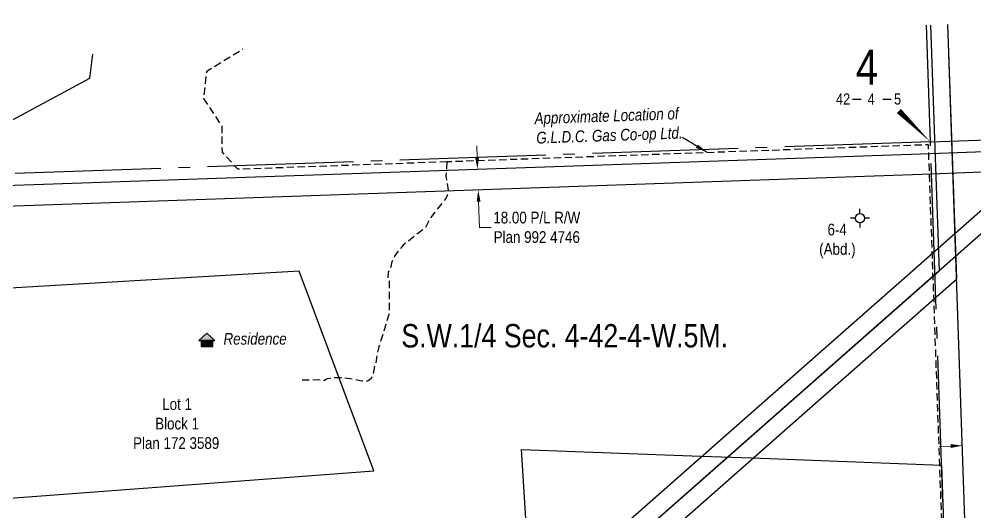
# Model space of a CAD drawing. Extents: x 665644 to 689199, y 5825051 to 5844826.
# Drawn here: x 667381 to 668201, y 5829098 to 5829520 of the extents above; entities that cross this region are included whole.
import ezdxf
from ezdxf.enums import TextEntityAlignment as Align

# ---------------------------------------------------------------- set-up
doc = ezdxf.new("R2010")
doc.units = 0
doc.header["$LTSCALE"] = 5
doc.header["$PDSIZE"] = 0.5
doc.linetypes.add('foc-QUARTERLINE', pattern=[33, 25, -3, 2, -3])
doc.linetypes.add('UG_PIPE', pattern=[1.875, 1.25, -0.625])
doc.layers.get('Defpoints').update_dxf_attribs({"color": 9})
for name, color, linetype in [('10', 1, 'Continuous'), ('9', 3, 'Continuous'), ('AS-PIPE-UG', 44, 'UG_PIPE'), ('AS-PIPE-UG-T', 44, 'Continuous'), ('AS-RESIDENCE', 14, 'Continuous'), ('AS-TELEPHONE', 224, 'foc-TEL'), ('C-SYMBOL', 7, 'Continuous'), ('F-RW', 190, 'Continuous'), ('F-WS-S', 190, 'Continuous'), ('L-QSEC', 8, 'foc-QUARTERLINE'), ('L-SECLBL', 7, 'Continuous'), ('L-TITLEDB', 4, 'Continuous'), ('L-TITLEDB-T', 4, 'Continuous')]:
    doc.layers.add(name, color=color, linetype=linetype)
doc.layers.add('F-RW-T', color=190, linetype='Continuous', lineweight=9)
doc.layers.add('F-WS-T', color=190, linetype='Continuous', lineweight=9)
doc.styles.add('175L', font='ARIALN.TTF', dxfattribs={"height": 20})
doc.styles.add('80CG', font='ARIALN.TTF', dxfattribs={"height": 10})
doc.styles.add('80L', font='ARIALN.TTF', dxfattribs={"height": 10})
doc.styles.add('foc-LtypeFont', font='ARIALN.TTF', dxfattribs={"height": 7.35})
doc.styles.add('SIMPLEX', font='ARIALN.TTF')
doc.linetypes.add('foc-TEL', pattern='A,2,-1,["T",foc-LtypeFont,S=0.2,R=0,X=-0.425,Y=-0.75],-1.24,8', length=12.24)
doc.dimstyles.new('Compass 5 000', dxfattribs={"dimscale": 5, "dimtxt": 9, "dimasz": 2, "dimexe": 0.2, "dimexo": 0.0625, "dimgap": 0.5, "dimtad": 0, "dimtih": 1, "dimtoh": 1, "dimzin": 0, "dimdsep": 46, "dimtxsty": '80CG', "dimcen": 0.1, "dimse1": 1, "dimse2": 1, "dimclrd": 256, "dimclrt": 256, "dimaunit": 1, "dimadec": 4, "dimazin": 0, "dimtfac": 0.06, "dimtofl": 0, "dimtmove": 0, "dimatfit": 1, "dimfxl": 0.2, "dimtolj": 1, "dimtzin": 0, "dimlwd": -1, "dimarcsym": 0})

# ---------------------------------------------------------------- blocks, each defined once
blk = doc.blocks.new('L-SECLBL')
at = {"layer": '9', "color": 7}
for p, q in [((-5.08, -27.83), (-12.29, -27.83)), ((20.7, -27.83), (13.5, -27.83))]:
    blk.add_line(p, q, dxfattribs=at)
at = {"layer": '10', "color": 2, "style": 'SIMPLEX'}
blk.add_attdef('SEC', text='', height=30, dxfattribs=at).set_placement((0, 0), align=Align.MIDDLE)
at = {"layer": '10', "color": 5, "style": '80L'}
blk.add_attdef('TWP', text='', height=9.5, dxfattribs=at).set_placement((-14.43, -27.37), align=Align.MIDDLE_RIGHT)
blk.add_attdef('RGE', text='', height=9.5, dxfattribs=at).set_placement((3.62, -27.37), align=Align.MIDDLE_CENTER)
blk.add_attdef('MER', text='', height=9.5, dxfattribs=at).set_placement((23.17, -27.37), align=Align.MIDDLE_LEFT)
blk = doc.blocks.new('*D2218')
at = {"layer": 'Defpoints', "color": 0, "transparency": 16777216}
for p in [(668214.53, 5829155.71), (668218.37, 5829045.57), (668193.93, 5829044.72)]:
    blk.add_point(p, dxfattribs=at)
at = {"layer": 'F-RW-T', "transparency": 16777216}
for p, q in [((668180.09, 5829154.51), (668170.1, 5829154.16)), ((668224.52, 5829156.06), (668284.71, 5829158.16))]:
    blk.add_line(p, q, dxfattribs=at)
for points in [[(668180.03, 5829156.18), (668180.15, 5829152.85), (668190.08, 5829154.86)], [(668224.47, 5829157.73), (668224.58, 5829154.4), (668214.53, 5829155.71)]]:
    blk.add_solid(points, dxfattribs=at)
at = {"layer": 'F-RW-T', "transparency": 16777216, "insert": (668346.22, 5829158.16), "char_height": 10, "attachment_point": 5, "style": '80CG'}
blk.add_mtext('\\A1;Altalink\\P24.38 Power \\PTransmission Line R/W\\PPlan 782 2049', dxfattribs=at)
blk = doc.blocks.new('*D2223')
at = {"layer": 'Defpoints', "color": 0, "transparency": 16777216}
for p in [(667728.89, 5829390.2), (667775.03, 5829373.87), (667729.52, 5829372.28)]:
    blk.add_point(p, dxfattribs=at)
at = {"layer": 'F-RW-T', "transparency": 16777216}
for p, q in [((667774.06, 5829401.78), (667773.71, 5829411.77)), ((667775.38, 5829363.88), (667776.15, 5829341.87)), ((667776.15, 5829341.87), (667786.15, 5829341.87))]:
    blk.add_line(p, q, dxfattribs=at)
for points in [[(667775.72, 5829401.84), (667772.39, 5829401.72), (667774.41, 5829391.79)], [(667777.05, 5829363.94), (667773.72, 5829363.82), (667775.03, 5829373.87)]]:
    blk.add_solid(points, dxfattribs=at)
at = {"layer": 'F-RW-T', "transparency": 16777216, "insert": (667825.24, 5829341.87), "char_height": 10, "attachment_point": 5, "style": '80CG'}
blk.add_mtext('\\A1;18.00 P/L R/W\\PPlan 992 4746', dxfattribs=at)
blk = doc.blocks.new('res_occ')
for points in [[(0.1, 0.89), (-1.26, -0.37), (1.46, -0.37)], [(-0.9, -1.43), (1.1, -1.43), (1.1, -0.37), (-0.9, -0.37)]]:
    blk.add_hatch(color=14).paths.add_polyline_path(points)
at = {"color": 14}
for points in [[(0.1, 0.89), (-1.26, -0.37), (1.46, -0.37)], [(-0.9, -1.43), (1.1, -1.43), (1.1, -0.37), (-0.9, -0.37)]]:
    blk.add_lwpolyline(points, close=True, dxfattribs=at)
blk = doc.blocks.new('GABD')
for p, q in [((-0.81, 0), (-1.62, 0)), ((0, 0.81), (0, 1.62)), ((1.62, 0), (0.81, 0)), ((0, -0.81), (0, -1.62))]:
    blk.add_line(p, q)
blk.add_circle((0, 0), 0.8)

msp = doc.modelspace()

# ---------------------------------------------------------------- linework, layer by layer
at = {"layer": 'AS-PIPE-UG', "flags": 128}
for points in [[(667748.274, 5829398.002), (667568.952, 5829391.637), (667555.725, 5829406.366), (667555.397, 5829428.66), (667539.803, 5829452.428), (667542.474, 5829475.847), (667573.438, 5829494.863)], [(668188.602, 5828631.393), (668160.997, 5829412.617), (667748.274, 5829398.002)], [(667748.274, 5829398.002), (667747.387, 5829386.275), (667749.284, 5829373.545), (667749.31, 5829372.602), (667749.35, 5829371.145), (667748.788, 5829369.757), (667747.329, 5829366.714), (667733.82, 5829349.867), (667729.845, 5829341.692), (667710.628, 5829326.563), (667707.058, 5829322.346), (667703.669, 5829317.79), (667700.758, 5829311.447), (667700.003, 5829307.737), (667697.728, 5829303.213), (667697.509, 5829298.746), (667698.734, 5829297.836), (667698.703, 5829274.243), (667698.467, 5829267.287), (667689.937, 5829239.494), (667688.083, 5829232.15), (667687.233, 5829225.693), (667686.112, 5829222.83), (667684.684, 5829215.584), (667683.229, 5829212.37), (667681.47, 5829210.863), (667680.207, 5829210.055), (667678.586, 5829209.753), (667675.232, 5829210.089), (667665.4, 5829212.133), (667655.944, 5829212.986), (667652.171, 5829212.967), (667648.242, 5829212.429), (667645.595, 5829212.012), (667643.146, 5829210.657), (667641.692, 5829210.531), (667637.389, 5829211.098), (667624.191, 5829210.818)]]:
    msp.add_lwpolyline(points, dxfattribs=at)
at = {"layer": 'AS-TELEPHONE', "linetype": 'foc-TEL', "flags": 128}
msp.add_lwpolyline([(667339.416, 5829414.671), (667441.961, 5829469.8), (667444.652, 5829490.418)], dxfattribs=at)
at = {"layer": 'F-RW', "flags": 128}
for points in [[(668309.405, 5829520.35), (668312.517, 5829429.874), (668263.719, 5829386.893), (667592.804, 5828795.962), (667600.07, 5828596.585), (667584.872, 5828596.044), (667577.314, 5828802.684), (668207.517, 5829357.707), (668263.044, 5829406.584)], [(668162.714, 5829515.204), (668170.094, 5829304.414), (667631.263, 5828829.898), (667634.333, 5828743.136), (667496.855, 5828738.19), (667441.865, 5828689.908), (667451.774, 5828678.648), (667502.679, 5828723.48), (667649.791, 5828728.639), (667646.486, 5828823.351), (668076.222, 5829201.793), (668185.368, 5829297.862), (668177.696, 5829515.721)], [(668208.429, 5828617.976), (668181.129, 5829415.731), (668177.673, 5829515.721)]]:
    msp.add_lwpolyline(points, dxfattribs=at)
msp.add_lwpolyline([(668262.962, 5829408.965), (668965.367, 5829433.93), (668965.95, 5829415.928), (668263.571, 5829391.205), (668206.543, 5829389.277), (668163.502, 5829387.449), (667361.351, 5829359.413), (667360.728, 5829377.393), (668162.875, 5829405.286)], close=True, dxfattribs=at)
at = {"layer": 'L-QSEC', "flags": 128}
for points in [[(668162.692, 5829415.144), (668159.22, 5829515.084)], [(668162.692, 5829415.144), (668865.107, 5829440.385), (668965.044, 5829443.932)], [(668162.692, 5829415.144), (667360.428, 5829387.451)], [(668190.213, 5828612.097), (668162.692, 5829415.144)]]:
    msp.add_lwpolyline(points, dxfattribs=at)
at = {"layer": 'L-SECLBL', "flags": 128}
msp.add_lwpolyline([(668162.692, 5829415.144, 0, 5, 0), (668135.643, 5829441.651, 0, 0, 0)], format="xyseb", dxfattribs=at)
at = {"layer": 'L-TITLEDB', "flags": 128}
msp.add_lwpolyline([(667370.183, 5829109.461), (667685.414, 5829133.16), (667621.566, 5829304.405), (667363.906, 5829289.35), (667370.18, 5829109.46)], dxfattribs=at)
msp.add_lwpolyline([(668175.217, 5828616.812), (668173.242, 5828674.787), (668165.208, 5828910.5), (668161.286, 5829025.583), (668056.374, 5829027.533), (667857.616, 5828970.821), (667845.757, 5828999.808), (667833.65, 5829029.397), (667817.273, 5829069.427), (667812.215, 5829151.631), (667966.017, 5829145.886), (668009.927, 5829144.245), (668172.184, 5829138.184), (668188.179, 5828675.31), (668190.183, 5828617.335)], close=True, dxfattribs=at)

# ---------------------------------------------------------------- block references
at = {"layer": 'AS-RESIDENCE', "xscale": 5.000000000000001, "yscale": 5.000000000000001, "zscale": 5.000000000000001}
msp.add_blockref('res_occ', (667541.933, 5829246.814), dxfattribs=at)
at = {"layer": 'F-WS-S', "xscale": 5.000000000000001, "yscale": 5.000000000000001, "zscale": 5.000000000000001}
msp.add_blockref('GABD', (668102.299, 5829349.748), dxfattribs=at)
at = {"layer": 'L-SECLBL'}
msp.add_blockref('L-SECLBL', (668108.316, 5829479.276), dxfattribs=at).add_auto_attribs({'SEC': '4', 'TWP': '42', 'RGE': '4', 'MER': '5'})

# ---------------------------------------------------------------- texts
at = {"layer": 'AS-PIPE-UG-T', "insert": (667823.089, 5829440.239), "char_height": 10, "attachment_point": 1, "rotation": 2.028057, "style": '175L'}
msp.add_mtext_dynamic_manual_height_columns('\\pi0.05;{\\fArial Narrow|b0|i1|c0|p34;Approximate Location of\\P\\pi0.97428;G.L.D.C. Gas Co-op Ltd.}', width=125.14093, gutter_width=50, heights=[0], dxfattribs=at)
at = {"layer": 'AS-RESIDENCE', "insert": (667556.696, 5829251.399), "char_height": 10, "attachment_point": 1, "style": '175L'}
msp.add_mtext_dynamic_manual_height_columns('{\\fArial Narrow|b0|i1|c0|p34;Residence}', width=53.94038, gutter_width=50, heights=[0], dxfattribs=at)
at = {"layer": 'C-SYMBOL', "color": 3, "style": '175L'}
msp.add_text('S.W.1/4 Sec. 4-42-4-W.5M.', height=20, dxfattribs=at).set_placement((667849.189, 5829233.005), align=Align.BOTTOM_CENTER)
at = {"layer": 'F-WS-T', "insert": (668066.954, 5829345.05), "char_height": 10, "attachment_point": 1, "style": '175L'}
msp.add_mtext_dynamic_manual_height_columns('\\pi7.5091;6-4\\P\\pi0.39447;(Abd.)', width=30.59795, gutter_width=100, heights=[0], dxfattribs=at)
at = {"layer": 'L-TITLEDB-T', "insert": (667478.682, 5829195.385), "char_height": 10, "attachment_point": 1, "style": '175L'}
msp.add_mtext_dynamic_manual_height_columns('\\pi25.466;Lot 1\\P\\pi19.436;Block 1\\P\\pi0.48997;Plan 172 3589', width=73.47653, gutter_width=100, heights=[0], dxfattribs=at)

# ---------------------------------------------------------------- dimensions: what is measured, and where the dimension line sits
at = {"layer": 'F-RW-T', "color": 3}
for base, p1, p2, angle, text, picture, middle in [((667775.032, 5829373.872), (667728.893, 5829390.195), (667729.519, 5829372.281), 272.001731, '18.00 P/L R/W\\PPlan 992 4746', '*D2223', (667825.236, 5829341.871)), ((668214.53, 5829155.714), (668193.928, 5829044.718), (668218.374, 5829045.571), 1.999165, 'Altalink\\P24.38 Power \\PTransmission Line R/W\\PPlan 782 2049', '*D2218', (668346.224, 5829158.164))]:
    dim = msp.add_linear_dim(base=base, p1=p1, p2=p2, angle=angle, text=text, dimstyle='Compass 5 000', dxfattribs=at)
    dim.commit()
    dim.dimension.update_dxf_attribs({"geometry": picture, "text_midpoint": middle, "dimtype": 161})

# ---------------------------------------------------------------- leaders
at = {"layer": 'AS-PIPE-UG-T', "path_type": 1}
msp.add_leader([(667971.064, 5829406.238), (667949.88, 5829419.024)], dimstyle='Compass 5 000', override={"dimgap": 0.5, "dimtad": 0}, dxfattribs=at)

doc.saveas('drawing.dxf')
